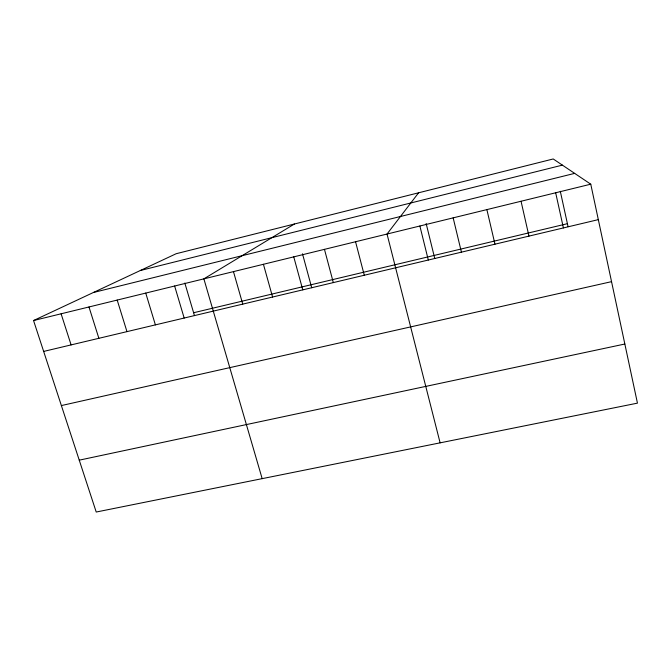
<?xml version="1.0" encoding="UTF-8"?>
<svg xmlns="http://www.w3.org/2000/svg" width="671" height="671" viewBox="0 0 671 671"><rect width="100%" height="100%" fill="white"/><g stroke="black" fill="none" stroke-linecap="round" stroke-linejoin="round"><path stroke-width="1.01" d="M418.587 192.803L387.033 234.045L440.117 442.843M294.41 224.013L203.875 278.859L262.168 478.649M33.55 320.537L176.163 253.722L553.214 158.968L590.765 184.189L637.45 403.145L96.221 512.032L33.55 320.537L590.765 184.189M140.323 270.514L562.39 165.133M93.378 292.514L574.67 173.378M193.617 312.736L567.406 223.686M43.657 351.428L598.322 219.635M61.38 405.569L611.549 281.652M79.245 460.163L624.844 344.022M61.103 313.802L71.101 344.911M88.983 306.974L98.872 338.31M117.19 300.071L126.97 331.633M145.741 293.084L155.395 324.881M174.628 286.014L184.173 318.046M184.835 283.045L194.464 315.613M233.466 271.621L242.751 304.122M263.426 264.29L272.585 297.035M293.755 256.867L302.772 289.864M302.495 253.806L311.713 287.758M324.462 249.352L333.336 282.6M355.555 241.745L364.286 275.244M419.878 226.001L428.308 260.038M426.152 223.527L434.766 258.52M453.16 217.857L461.422 252.162M486.878 209.612L494.972 244.194M521.048 201.25L528.966 236.117M560.302 191.294L568.069 226.689M555.672 192.778L563.414 227.93"/></g></svg>
